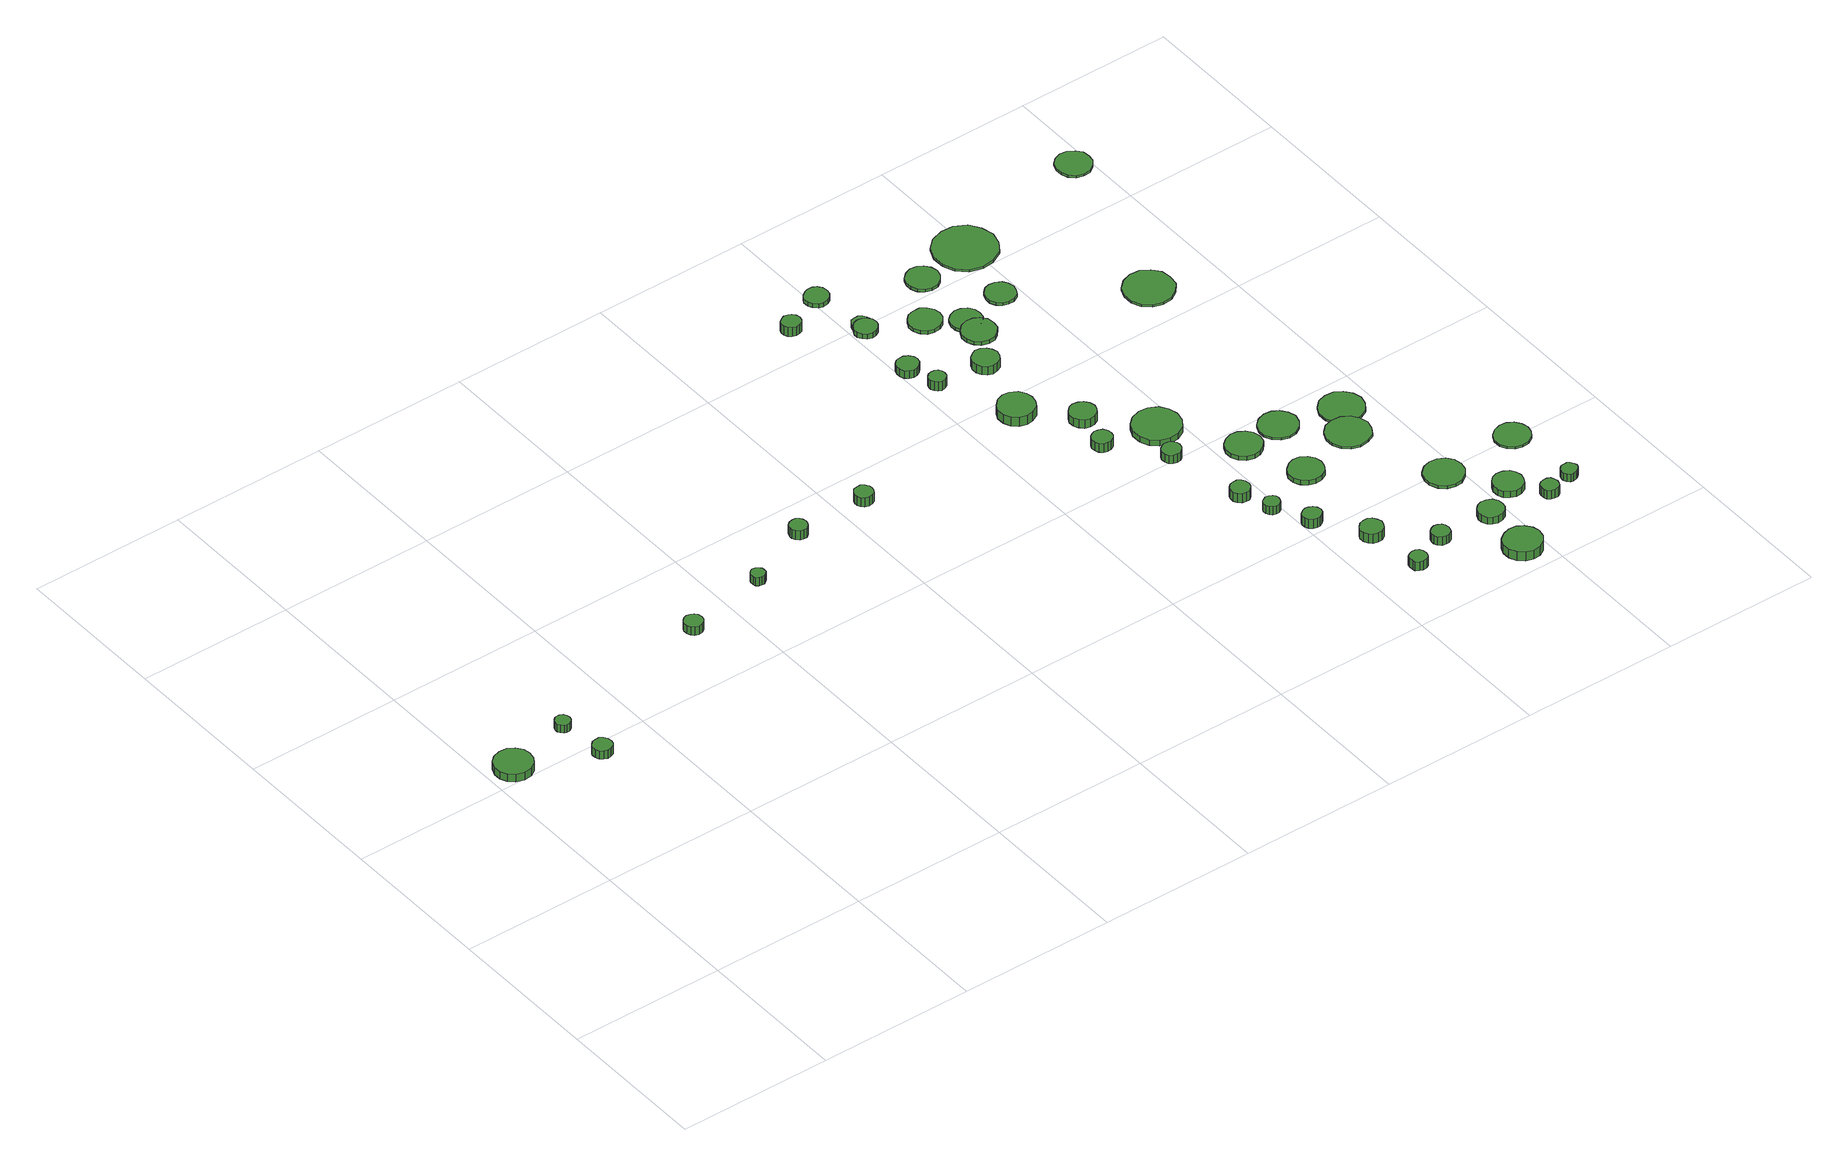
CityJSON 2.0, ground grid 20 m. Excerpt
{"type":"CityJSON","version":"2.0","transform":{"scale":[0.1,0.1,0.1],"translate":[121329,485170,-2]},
"CityObjects":{
"tree1":{"type":"SolitaryVegetationObject","attributes":{"function":"something"},"geometry":[{"type":"MultiSurface","lod":"1","boundaries":[[[0,1,2,3,4,5,6,7,8,9,10,11,12,13,14]],[[15,16,17,18,19,20,21,22,23,24,25,26,27,28,29]],[[0,29,28,1]],[[1,28,27,2]],[[2,27,26,3]],[[3,26,25,4]],[[4,25,24,5]],[[5,24,23,6]],[[6,23,22,7]],[[7,22,21,8]],[[8,21,20,9]],[[9,20,19,10]],[[10,19,18,11]],[[11,18,17,12]],[[12,17,16,13]],[[13,16,15,14]],[[14,15,29,0]]]}]},
"tree2":{"type":"SolitaryVegetationObject","attributes":{"function":"something"},"geometry":[{"type":"MultiSurface","lod":"1","boundaries":[[[30,31,32,33,34,35,36,37,38,39,40,41,42,43,44]],[[45,46,47,48,49,50,51,52,53,54,55,56,57,58,59]],[[30,59,58,31]],[[31,58,57,32]],[[32,57,56,33]],[[33,56,55,34]],[[34,55,54,35]],[[35,54,53,36]],[[36,53,52,37]],[[37,52,51,38]],[[38,51,50,39]],[[39,50,49,40]],[[40,49,48,41]],[[41,48,47,42]],[[42,47,46,43]],[[43,46,45,44]],[[44,45,59,30]]]}]},
"tree3":{"type":"SolitaryVegetationObject","attributes":{"function":"something"},"geometry":[{"type":"MultiSurface","lod":"1","boundaries":[[[60,61,62,63,64,65,66,67,68,69,70,71,72,73,74]],[[75,76,77,78,79,80,81,82,83,84,85,86,87,88,89]],[[60,89,88,61]],[[61,88,87,62]],[[62,87,86,63]],[[63,86,85,64]],[[64,85,84,65]],[[65,84,83,66]],[[66,83,82,67]],[[67,82,81,68]],[[68,81,80,69]],[[69,80,79,70]],[[70,79,78,71]],[[71,78,77,72]],[[72,77,76,73]],[[73,76,75,74]],[[74,75,89,60]]]}]},
"tree4":{"type":"SolitaryVegetationObject","attributes":{"function":"something"},"geometry":[{"type":"MultiSurface","lod":"1","boundaries":[[[90,91,92,93,94,95,96,97,98,99,100,101,102,103,104]],[[105,106,107,108,109,110,111,112,113,114,115,116,117,118,119]],[[90,119,118,91]],[[91,118,117,92]],[[92,117,116,93]],[[93,116,115,94]],[[94,115,114,95]],[[95,114,113,96]],[[96,113,112,97]],[[97,112,111,98]],[[98,111,110,99]],[[99,110,109,100]],[[100,109,108,101]],[[101,108,107,102]],[[102,107,106,103]],[[103,106,105,104]],[[104,105,119,90]]]}]},
"tree5":{"type":"SolitaryVegetationObject","attributes":{"function":"something"},"geometry":[{"type":"MultiSurface","lod":"1","boundaries":[[[120,121,122,123,124,125,126,127,128,129,130,131,132,133,134]],[[135,136,137,138,139,140,141,142,143,144,145,146,147,148,149]],[[120,149,148,121]],[[121,148,147,122]],[[122,147,146,123]],[[123,146,145,124]],[[124,145,144,125]],[[125,144,143,126]],[[126,143,142,127]],[[127,142,141,128]],[[128,141,140,129]],[[129,140,139,130]],[[130,139,138,131]],[[131,138,137,132]],[[132,137,136,133]],[[133,136,135,134]],[[134,135,149,120]]]}]},
"tree6":{"type":"SolitaryVegetationObject","attributes":{"function":"something"},"geometry":[{"type":"MultiSurface","lod":"1","boundaries":[[[150,151,152,153,154,155,156,157,158,159,160,161,162,163,164]],[[165,166,167,168,169,170,171,172,173,174,175,176,177,178,179]],[[150,179,178,151]],[[151,178,177,152]],[[152,177,176,153]],[[153,176,175,154]],[[154,175,174,155]],[[155,174,173,156]],[[156,173,172,157]],[[157,172,171,158]],[[158,171,170,159]],[[159,170,169,160]],[[160,169,168,161]],[[161,168,167,162]],[[162,167,166,163]],[[163,166,165,164]],[[164,165,179,150]]]}]},
"tree7":{"type":"SolitaryVegetationObject","attributes":{"function":"something"},"geometry":[{"type":"MultiSurface","lod":"1","boundaries":[[[180,181,182,183,184,185,186,187,188,189,190,191,192,193,194]],[[195,196,197,198,199,200,201,202,203,204,205,206,207,208,209]],[[180,209,208,181]],[[181,208,207,182]],[[182,207,206,183]],[[183,206,205,184]],[[184,205,204,185]],[[185,204,203,186]],[[186,203,202,187]],[[187,202,201,188]],[[188,201,200,189]],[[189,200,199,190]],[[190,199,198,191]],[[191,198,197,192]],[[192,197,196,193]],[[193,196,195,194]],[[194,195,209,180]]]}]},
"tree8":{"type":"SolitaryVegetationObject","attributes":{"function":"something"},"geometry":[{"type":"MultiSurface","lod":"1","boundaries":[[[210,211,212,213,214,215,216,217,218,219,220,221,222,223,224]],[[225,226,227,228,229,230,231,232,233,234,235,236,237,238,239]],[[210,239,238,211]],[[211,238,237,212]],[[212,237,236,213]],[[213,236,235,214]],[[214,235,234,215]],[[215,234,233,216]],[[216,233,232,217]],[[217,232,231,218]],[[218,231,230,219]],[[219,230,229,220]],[[220,229,228,221]],[[221,228,227,222]],[[222,227,226,223]],[[223,226,225,224]],[[224,225,239,210]]]}]},
"tree9":{"type":"SolitaryVegetationObject","attributes":{"function":"something"},"geometry":[{"type":"MultiSurface","lod":"1","boundaries":[[[240,241,242,243,244,245,246,247,248,249,250,251,252,253,254]],[[255,256,257,258,259,260,261,262,263,264,265,266,267,268,269]],[[240,269,268,241]],[[241,268,267,242]],[[242,267,266,243]],[[243,266,265,244]],[[244,265,264,245]],[[245,264,263,246]],[[246,263,262,247]],[[247,262,261,248]],[[248,261,260,249]],[[249,260,259,250]],[[250,259,258,251]],[[251,258,257,252]],[[252,257,256,253]],[[253,256,255,254]],[[254,255,269,240]]]}]},
"tree10":{"type":"SolitaryVegetationObject","attributes":{"function":"something"},"geometry":[{"type":"MultiSurface","lod":"1","boundaries":[[[270,271,272,273,274,275,276,277,278,279,280,281,282,283,284]],[[285,286,287,288,289,290,291,292,293,294,295,296,297,298,299]],[[270,299,298,271]],[[271,298,297,272]],[[272,297,296,273]],[[273,296,295,274]],[[274,295,294,275]],[[275,294,293,276]],[[276,293,292,277]],[[277,292,291,278]],[[278,291,290,279]],[[279,290,289,280]],[[280,289,288,281]],[[281,288,287,282]],[[282,287,286,283]],[[283,286,285,284]],[[284,285,299,270]]]}]},
"tree11":{"type":"SolitaryVegetationObject","attributes":{"function":"something"},"geometry":[{"type":"MultiSurface","lod":"1","boundaries":[[[300,301,302,303,304,305,306,307,308,309,310,311,312,313,314]],[[315,316,317,318,319,320,321,322,323,324,325,326,327,328,329]],[[300,329,328,301]],[[301,328,327,302]],[[302,327,326,303]],[[303,326,325,304]],[[304,325,324,305]],[[305,324,323,306]],[[306,323,322,307]],[[307,322,321,308]],[[308,321,320,309]],[[309,320,319,310]],[[310,319,318,311]],[[311,318,317,312]],[[312,317,316,313]],[[313,316,315,314]],[[314,315,329,300]]]}]},
"tree12":{"type":"SolitaryVegetationObject","attributes":{"function":"something"},"geometry":[{"type":"MultiSurface","lod":"1","boundaries":[[[330,331,332,333,334,335,336,337,338,339,340,341,342,343,344]],[[345,346,347,348,349,350,351,352,353,354,355,356,357,358,359]],[[330,359,358,331]],[[331,358,357,332]],[[332,357,356,333]],[[333,356,355,334]],[[334,355,354,335]],[[335,354,353,336]],[[336,353,352,337]],[[337,352,351,338]],[[338,351,350,339]],[[339,350,349,340]],[[340,349,348,341]],[[341,348,347,342]],[[342,347,346,343]],[[343,346,345,344]],[[344,345,359,330]]]}]},
"tree13":{"type":"SolitaryVegetationObject","attributes":{"function":"something"},"geometry":[{"type":"MultiSurface","lod":"1","boundaries":[[[360,361,362,363,364,365,366,367,368,369,370,371,372,373,374]],[[375,376,377,378,379,380,381,382,383,384,385,386,387,388,389]],[[360,389,388,361]],[[361,388,387,362]],[[362,387,386,363]],[[363,386,385,364]],[[364,385,384,365]],[[365,384,383,366]],[[366,383,382,367]],[[367,382,381,368]],[[368,381,380,369]],[[369,380,379,370]],[[370,379,378,371]],[[371,378,377,372]],[[372,377,376,373]],[[373,376,375,374]],[[374,375,389,360]]]}]},
"tree14":{"type":"SolitaryVegetationObject","attributes":{"function":"something"},"geometry":[{"type":"MultiSurface","lod":"1","boundaries":[[[390,391,392,393,394,395,396,397,398,399,400,401,402,403,404]],[[405,406,407,408,409,410,411,412,413,414,415,416,417,418,419]],[[390,419,418,391]],[[391,418,417,392]],[[392,417,416,393]],[[393,416,415,394]],[[394,415,414,395]],[[395,414,413,396]],[[396,413,412,397]],[[397,412,411,398]],[[398,411,410,399]],[[399,410,409,400]],[[400,409,408,401]],[[401,408,407,402]],[[402,407,406,403]],[[403,406,405,404]],[[404,405,419,390]]]}]},
"tree15":{"type":"SolitaryVegetationObject","attributes":{"function":"something"},"geometry":[{"type":"MultiSurface","lod":"1","boundaries":[[[420,421,422,423,424,425,426,427,428,429,430,431,432,433,434]],[[435,436,437,438,439,440,441,442,443,444,445,446,447,448,449]],[[420,449,448,421]],[[421,448,447,422]],[[422,447,446,423]],[[423,446,445,424]],[[424,445,444,425]],[[425,444,443,426]],[[426,443,442,427]],[[427,442,441,428]],[[428,441,440,429]],[[429,440,439,430]],[[430,439,438,431]],[[431,438,437,432]],[[432,437,436,433]],[[433,436,435,434]],[[434,435,449,420]]]}]},
"tree16":{"type":"SolitaryVegetationObject","attributes":{"function":"something"},"geometry":[{"type":"MultiSurface","lod":"1","boundaries":[[[450,451,452,453,454,455,456,457,458,459,460,461,462,463,464]],[[465,466,467,468,469,470,471,472,473,474,475,476,477,478,479]],[[450,479,478,451]],[[451,478,477,452]],[[452,477,476,453]],[[453,476,475,454]],[[454,475,474,455]],[[455,474,473,456]],[[456,473,472,457]],[[457,472,471,458]],[[458,471,470,459]],[[459,470,469,460]],[[460,469,468,461]],[[461,468,467,462]],[[462,467,466,463]],[[463,466,465,464]],[[464,465,479,450]]]}]},
"tree17":{"type":"SolitaryVegetationObject","attributes":{"function":"something"},"geometry":[{"type":"MultiSurface","lod":"1","boundaries":[[[480,481,482,483,484,485,486,487,488,489,490,491,492,493,494]],[[495,496,497,498,499,500,501,502,503,504,505,506,507,508,509]],[[480,509,508,481]],[[481,508,507,482]],[[482,507,506,483]],[[483,506,505,484]],[[484,505,504,485]],[[485,504,503,486]],[[486,503,502,487]],[[487,502,501,488]],[[488,501,500,489]],[[489,500,499,490]],[[490,499,498,491]],[[491,498,497,492]],[[492,497,496,493]],[[493,496,495,494]],[[494,495,509,480]]]}]},
"tree18":{"type":"SolitaryVegetationObject","attributes":{"function":"something"},"geometry":[{"type":"MultiSurface","lod":"1","boundaries":[[[510,511,512,513,514,515,516,517,518,519,520,521,522,523,524]],[[525,526,527,528,529,530,531,532,533,534,535,536,537,538,539]],[[510,539,538,511]],[[511,538,537,512]],[[512,537,536,513]],[[513,536,535,514]],[[514,535,534,515]],[[515,534,533,516]],[[516,533,532,517]],[[517,532,531,518]],[[518,531,530,519]],[[519,530,529,520]],[[520,529,528,521]],[[521,528,527,522]],[[522,527,526,523]],[[523,526,525,524]],[[524,525,539,510]]]}]},
"tree19":{"type":"SolitaryVegetationObject","attributes":{"function":"something"},"geometry":[{"type":"MultiSurface","lod":"1","boundaries":[[[540,541,542,543,544,545,546,547,548,549,550,551,552,553,554]],[[555,556,557,558,559,560,561,562,563,564,565,566,567,568,569]],[[540,569,568,541]],[[541,568,567,542]],[[542,567,566,543]],[[543,566,565,544]],[[544,565,564,545]],[[545,564,563,546]],[[546,563,562,547]],[[547,562,561,548]],[[548,561,560,549]],[[549,560,559,550]],[[550,559,558,551]],[[551,558,557,552]],[[552,557,556,553]],[[553,556,555,554]],[[554,555,569,540]]]}]},
"tree20":{"type":"SolitaryVegetationObject","attributes":{"function":"something"},"geometry":[{"type":"MultiSurface","lod":"1","boundaries":[[[570,571,572,573,574,575,576,577,578,579,580,581,582,583,584]],[[585,586,587,588,589,590,591,592,593,594,595,596,597,598,599]],[[570,599,598,571]],[[571,598,597,572]],[[572,597,596,573]],[[573,596,595,574]],[[574,595,594,575]],[[575,594,593,576]],[[576,593,592,577]],[[577,592,591,578]],[[578,591,590,579]],[[579,590,589,580]],[[580,589,588,581]],[[581,588,587,582]],[[582,587,586,583]],[[583,586,585,584]],[[584,585,599,570]]]}]},
"tree21":{"type":"SolitaryVegetationObject","attributes":{"function":"something"},"geometry":[{"type":"MultiSurface","lod":"1","boundaries":[[[600,601,602,603,604,605,606,607,608,609,610,611,612,613,614]],[[615,616,617,618,619,620,621,622,623,624,625,626,627,628,629]],[[600,629,628,601]],[[601,628,627,602]],[[602,627,626,603]],[[603,626,625,604]],[[604,625,624,605]],[[605,624,623,606]],[[606,623,622,607]],[[607,622,621,608]],[[608,621,620,609]],[[609,620,619,610]],[[610,619,618,611]],[[611,618,617,612]],[[612,617,616,613]],[[613,616,615,614]],[[614,615,629,600]]]}]},
"tree22":{"type":"SolitaryVegetationObject","attributes":{"function":"something"},"geometry":[{"type":"MultiSurface","lod":"1","boundaries":[[[630,631,632,633,634,635,636,637,638,639,640,641,642,643,644]],[[645,646,647,648,649,650,651,652,653,654,655,656,657,658,659]],[[630,659,658,631]],[[631,658,657,632]],[[632,657,656,633]],[[633,656,655,634]],[[634,655,654,635]],[[635,654,653,636]],[[636,653,652,637]],[[637,652,651,638]],[[638,651,650,639]],[[639,650,649,640]],[[640,649,648,641]],[[641,648,647,642]],[[642,647,646,643]],[[643,646,645,644]],[[644,645,659,630]]]}]},
"tree23":{"type":"SolitaryVegetationObject","attributes":{"function":"something"},"geometry":[{"type":"MultiSurface","lod":"1","boundaries":[[[660,661,662,663,664,665,666,667,668,669,670,671,672,673,674]],[[675,676,677,678,679,680,681,682,683,684,685,686,687,688,689]],[[660,689,688,661]],[[661,688,687,662]],[[662,687,686,663]],[[663,686,685,664]],[[664,685,684,665]],[[665,684,683,666]],[[666,683,682,667]],[[667,682,681,668]],[[668,681,680,669]],[[669,680,679,670]],[[670,679,678,671]],[[671,678,677,672]],[[672,677,676,673]],[[673,676,675,674]],[[674,675,689,660]]]}]},
"tree24":{"type":"SolitaryVegetationObject","attributes":{"function":"something"},"geometry":[{"type":"MultiSurface","lod":"1","boundaries":[[[690,691,692,693,694,695,696,697,698,699,700,701,702,703,704]],[[705,706,707,708,709,710,711,712,713,714,715,716,717,718,719]],[[690,719,718,691]],[[691,718,717,692]],[[692,717,716,693]],[[693,716,715,694]],[[694,715,714,695]],[[695,714,713,696]],[[696,713,712,697]],[[697,712,711,698]],[[698,711,710,699]],[[699,710,709,700]],[[700,709,708,701]],[[701,708,707,702]],[[702,707,706,703]],[[703,706,705,704]],[[704,705,719,690]]]}]},
"tree25":{"type":"SolitaryVegetationObject","attributes":{"function":"something"},"geometry":[{"type":"MultiSurface","lod":"1","boundaries":[[[720,721,722,723,724,725,726,727,728,729,730,731,732,733,734]],[[735,736,737,738,739,740,741,742,743,744,745,746,747,748,749]],[[720,749,748,721]],[[721,748,747,722]],[[722,747,746,723]],[[723,746,745,724]],[[724,745,744,725]],[[725,744,743,726]],[[726,743,742,727]],[[727,742,741,728]],[[728,741,740,729]],[[729,740,739,730]],[[730,739,738,731]],[[731,738,737,732]],[[732,737,736,733]],[[733,736,735,734]],[[734,735,749,720]]]}]},
"tree26":{"type":"SolitaryVegetationObject","attributes":{"function":"something"},"geometry":[{"type":"MultiSurface","lod":"1","boundaries":[[[750,751,752,753,754,755,756,757,758,759,760,761,762,763,764]],[[765,766,767,768,769,770,771,772,773,774,775,776,777,778,779]],[[750,779,778,751]],[[751,778,777,752]],[[752,777,776,753]],[[753,776,775,754]],[[754,775,774,755]],[[755,774,773,756]],[[756,773,772,757]],[[757,772,771,758]],[[758,771,770,759]],[[759,770,769,760]],[[760,769,768,761]],[[761,768,767,762]],[[762,767,766,763]],[[763,766,765,764]],[[764,765,779,750]]]}]},
"tree27":{"type":"SolitaryVegetationObject","attributes":{"function":"something"},"geometry":[{"type":"MultiSurface","lod":"1","boundaries":[[[780,781,782,783,784,785,786,787,788,789,790,791,792,793,794]],[[795,796,797,798,799,800,801,802,803,804,805,806,807,808,809]],[[780,809,808,781]],[[781,808,807,782]],[[782,807,806,783]],[[783,806,805,784]],[[784,805,804,785]],[[785,804,803,786]],[[786,803,802,787]],[[787,802,801,788]],[[788,801,800,789]],[[789,800,799,790]],[[790,799,798,791]],[[791,798,797,792]],[[792,797,796,793]],[[793,796,795,794]],[[794,795,809,780]]]}]},
"tree28":{"type":"SolitaryVegetationObject","attributes":{"function":"something"},"geometry":[{"type":"MultiSurface","lod":"1","boundaries":[[[810,811,812,813,814,815,816,817,818,819,820,821,822,823,824]],[[825,826,827,828,829,830,831,832,833,834,835,836,837,838,839]],[[810,839,838,811]],[[811,838,837,812]],[[812,837,836,813]],[[813,836,835,814]],[[814,835,834,815]],[[815,834,833,816]],[[816,833,832,817]],[[817,832,831,818]],[[818,831,830,819]],[[819,830,829,820]],[[820,829,828,821]],[[821,828,827,822]],[[822,827,826,823]],[[823,826,825,824]],[[824,825,839,810]]]}]},
"tree29":{"type":"SolitaryVegetationObject","attributes":{"function":"something"},"geometry":[{"type":"MultiSurface","lod":"1","boundaries":[[[840,841,842,843,844,845,846,847,848,849,850,851,852,853,854]],[[855,856,857,858,859,860,861,862,863,864,865,866,867,868,869]],[[840,869,868,841]],[[841,868,867,842]],[[842,867,866,843]],[[843,866,865,844]],[[844,865,864,845]],[[845,864,863,846]],[[846,863,862,847]],[[847,862,861,848]],[[848,861,860,849]],[[849,860,859,850]],[[850,859,858,851]],[[851,858,857,852]],[[852,857,856,853]],[[853,856,855,854]],[[854,855,869,840]]]}]},
"tree30":{"type":"SolitaryVegetationObject","attributes":{"function":"something"},"geometry":[{"type":"MultiSurface","lod":"1","boundaries":[[[870,871,872,873,874,875,876,877,878,879,880,881,882,883,884]],[[885,886,887,888,889,890,891,892,893,894,895,896,897,898,899]],[[870,899,898,871]],[[871,898,897,872]],[[872,897,896,873]],[[873,896,895,874]],[[874,895,894,875]],[[875,894,893,876]],[[876,893,892,877]],[[877,892,891,878]],[[878,891,890,879]],[[879,890,889,880]],[[880,889,888,881]],[[881,888,887,882]],[[882,887,886,883]],[[883,886,885,884]],[[884,885,899,870]]]}]},
"tree31":{"type":"SolitaryVegetationObject","attributes":{"function":"something"},"geometry":[{"type":"MultiSurface","lod":"1","boundaries":[[[900,901,902,903,904,905,906,907,908,909,910,911,912,913,914]],[[915,916,917,918,919,920,921,922,923,924,925,926,927,928,929]],[[900,929,928,901]],[[901,928,927,902]],[[902,927,926,903]],[[903,926,925,904]],[[904,925,924,905]],[[905,924,923,906]],[[906,923,922,907]],[[907,922,921,908]],[[908,921,920,909]],[[909,920,919,910]],[[910,919,918,911]],[[911,918,917,912]],[[912,917,916,913]],[[913,916,915,914]],[[914,915,929,900]]]}]},
"tree32":{"type":"SolitaryVegetationObject","attributes":{"function":"something"},"geometry":[{"type":"MultiSurface","lod":"1","boundaries":[[[930,931,932,933,934,935,936,937,938,939,940,941,942,943,944]],[[945,946,947,948,949,950,951,952,953,954,955,956,957,958,959]],[[930,959,958,931]],[[931,958,957,932]],[[932,957,956,933]],[[933,956,955,934]],[[934,955,954,935]],[[935,954,953,936]],[[936,953,952,937]],[[937,952,951,938]],[[938,951,950,939]],[[939,950,949,940]],[[940,949,948,941]],[[941,948,947,942]],[[942,947,946,943]],[[943,946,945,944]],[[944,945,959,930]]]}]},
"tree33":{"type":"SolitaryVegetationObject","attributes":{"function":"something"},"geometry":[{"type":"MultiSurface","lod":"1","boundaries":[[[960,961,962,963,964,965,966,967,968,969,970,971,972,973,974]],[[975,976,977,978,979,980,981,982,983,984,985,986,987,988,989]],[[960,989,988,961]],[[961,988,987,962]],[[962,987,986,963]],[[963,986,985,964]],[[964,985,984,965]],[[965,984,983,966]],[[966,983,982,967]],[[967,982,981,968]],[[968,981,980,969]],[[969,980,979,970]],[[970,979,978,971]],[[971,978,977,972]],[[972,977,976,973]],[[973,976,975,974]],[[974,975,989,960]]]}]},
"tree34":{"type":"SolitaryVegetationObject","attributes":{"function":"something"},"geometry":[{"type":"MultiSurface","lod":"1","boundaries":[[[990,991,992,993,994,995,996,997,998,999,1000,1001,1002,1003,1004]],[[1005,1006,1007,1008,1009,1010,1011,1012,1013,1014,1015,1016,1017,1018,1019]],[[990,1019,1018,991]],[[991,1018,1017,992]],[[992,1017,1016,993]],[[993,1016,1015,994]],[[994,1015,1014,995]],[[995,1014,1013,996]],[[996,1013,1012,997]],[[997,1012,1011,998]],[[998,1011,1010,999]],[[999,1010,1009,1000]],[[1000,1009,1008,1001]],[[1001,1008,1007,1002]],[[1002,1007,1006,1003]],[[1003,1006,1005,1004]],[[1004,1005,1019,990]]]}]},
"tree35":{"type":"SolitaryVegetationObject","attributes":{"function":"something"},"geometry":[{"type":"MultiSurface","lod":"1","boundaries":[[[1020,1021,1022,1023,1024,1025,1026,1027,1028,1029,1030,1031,1032,1033,1034]],[[1035,1036,1037,1038,1039,1040,1041,1042,1043,1044,1045,1046,1047,1048,1049]],[[1020,1049,1048,1021]],[[1021,1048,1047,1022]],[[1022,1047,1046,1023]],[[1023,1046,1045,1024]],[[1024,1045,1044,1025]],[[1025,1044,1043,1026]],[[1026,1043,1042,1027]],[[1027,1042,1041,1028]],[[1028,1041,1040,1029]],[[1029,1040,1039,1030]],[[1030,1039,1038,1031]],[[1031,1038,1037,1032]],[[1032,1037,1036,1033]],[[1033,1036,1035,1034]],[[1034,1035,1049,1020]]]}]},
"tree36":{"type":"SolitaryVegetationObject","attributes":{"function":"something"},"geometry":[{"type":"MultiSurface","lod":"1","boundaries":[[[1050,1051,1052,1053,1054,1055,1056,1057,1058,1059,1060,1061,1062,1063,1064]],[[1065,1066,1067,1068,1069,1070,1071,1072,1073,1074,1075,1076,1077,1078,1079]],[[1050,1079,1078,1051]],[[1051,1078,1077,1052]],[[1052,1077,1076,1053]],[[1053,1076,1075,1054]],[[1054,1075,1074,1055]],[[1055,1074,1073,1056]],[[1056,1073,1072,1057]],[[1057,1072,1071,1058]],[[1058,1071,1070,1059]],[[1059,1070,1069,1060]],[[1060,1069,1068,1061]],[[1061,1068,1067,1062]],[[1062,1067,1066,1063]],[[1063,1066,1065,1064]],[[1064,1065,1079,1050]]]}]},
"tree37":{"type":"SolitaryVegetationObject","attributes":{"function":"something"},"geometry":[{"type":"MultiSurface","lod":"1","boundaries":[[[1080,1081,1082,1083,1084,1085,1086,1087,1088,1089,1090,1091,1092,1093,1094]],[[1095,1096,1097,1098,1099,1100,1101,1102,1103,1104,1105,1106,1107,1108,1109]],[[1080,1109,1108,1081]],[[1081,1108,1107,1082]],[[1082,1107,1106,1083]],[[1083,1106,1105,1084]],[[1084,1105,1104,1085]],[[1085,1104,1103,1086]],[[1086,1103,1102,1087]],[[1087,1102,1101,1088]],[[1088,1101,1100,1089]],[[1089,1100,1099,1090]],[[1090,1099,1098,1091]],[[1091,1098,1097,1092]],[[1092,1097,1096,1093]],[[1093,1096,1095,1094]],[[1094,1095,1109,1080]]]}]},
"tree38":{"type":"SolitaryVegetationObject","attributes":{"function":"something"},"geometry":[{"type":"MultiSurface","lod":"1","boundaries":[[[1110,1111,1112,1113,1114,1115,1116,1117,1118,1119,1120,1121,1122,1123,1124]],[[1125,1126,1127,1128,1129,1130,1131,1132,1133,1134,1135,1136,1137,1138,1139]],[[1110,1139,1138,1111]],[[1111,1138,1137,1112]],[[1112,1137,1136,1113]],[[1113,1136,1135,1114]],[[1114,1135,1134,1115]],[[1115,1134,1133,1116]],[[1116,1133,1132,1117]],[[1117,1132,1131,1118]],[[1118,1131,1130,1119]],[[1119,1130,1129,1120]],[[1120,1129,1128,1121]],[[1121,1128,1127,1122]],[[1122,1127,1126,1123]],[[1123,1126,1125,1124]],[[1124,1125,1139,1110]]]}]},
"tree39":{"type":"SolitaryVegetationObject","attributes":{"function":"something"},"geometry":[{"type":"MultiSurface","lod":"1","boundaries":[[[1140,1141,1142,1143,1144,1145,1146,1147,1148,1149,1150,1151,1152,1153,1154]],[[1155,1156,1157,1158,1159,1160,1161,1162,1163,1164,1165,1166,1167,1168,1169]],[[1140,1169,1168,1141]],[[1141,1168,1167,1142]],[[1142,1167,1166,1143]],[[1143,1166,1165,1144]],[[1144,1165,1164,1145]],[[1145,1164,1163,1146]],[[1146,1163,1162,1147]],[[1147,1162,1161,1148]],[[1148,1161,1160,1149]],[[1149,1160,1159,1150]],[[1150,1159,1158,1151]],[[1151,1158,1157,1152]],[[1152,1157,1156,1153]],[[1153,1156,1155,1154]],[[1154,1155,1169,1140]]]}]},
"tree40":{"type":"SolitaryVegetationObject","attributes":{"function":"something"},"geometry":[{"type":"MultiSurface","lod":"1","boundaries":[[[1170,1171,1172,1173,1174,1175,1176,1177,1178,1179,1180,1181,1182,1183,1184]],[[1185,1186,1187,1188,1189,1190,1191,1192,1193,1194,1195,1196,1197,1198,1199]],[[1170,1199,1198,1171]],[[1171,1198,1197,1172]],[[1172,1197,1196,1173]],[[1173,1196,1195,1174]],[[1174,1195,1194,1175]],[[1175,1194,1193,1176]],[[1176,1193,1192,1177]],[[1177,1192,1191,1178]],[[1178,1191,1190,1179]],[[1179,1190,1189,1180]],[[1180,1189,1188,1181]],[[1181,1188,1187,1182]],[[1182,1187,1186,1183]],[[1183,1186,1185,1184]],[[1184,1185,1199,1170]]]}]},
"tree41":{"type":"SolitaryVegetationObject","attributes":{"function":"something"},"geometry":[{"type":"MultiSurface","lod":"1","boundaries":[[[1200,1201,1202,1203,1204,1205,1206,1207,1208,1209,1210,1211,1212,1213,1214]],[[1215,1216,1217,1218,1219,1220,1221,1222,1223,1224,1225,1226,1227,1228,1229]],[[1200,1229,1228,1201]],[[1201,1228,1227,1202]],[[1202,1227,1226,1203]],[[1203,1226,1225,1204]],[[1204,1225,1224,1205]],[[1205,1224,1223,1206]],[[1206,1223,1222,1207]],[[1207,1222,1221,1208]],[[1208,1221,1220,1209]],[[1209,1220,1219,1210]],[[1210,1219,1218,1211]],[[1211,1218,1217,1212]],[[1212,1217,1216,1213]],[[1213,1216,1215,1214]],[[1214,1215,1229,1200]]]}]},
"tree42":{"type":"SolitaryVegetationObject","attributes":{"function":"something"},"geometry":[{"type":"MultiSurface","lod":"1","boundaries":[[[1230,1231,1232,1233,1234,1235,1236,1237,1238,1239,1240,1241,1242,1243,1244]],[[1245,1246,1247,1248,1249,1250,1251,1252,1253,1254,1255,1256,1257,1258,1259]],[[1230,1259,1258,1231]],[[1231,1258,1257,1232]],[[1232,1257,1256,1233]],[[1233,1256,1255,1234]],[[1234,1255,1254,1235]],[[1235,1254,1253,1236]],[[1236,1253,1252,1237]],[[1237,1252,1251,1238]],[[1238,1251,1250,1239]],[[1239,1250,1249,1240]],[[1240,1249,1248,1241]],[[1241,1248,1247,1242]],[[1242,1247,1246,1243]],[[1243,1246,1245,1244]],[[1244,1245,1259,1230]]]}]},
"tree43":{"type":"SolitaryVegetationObject","attributes":{"function":"something"},"geometry":[{"type":"MultiSurface","lod":"1","boundaries":[[[1260,1261,1262,1263,1264,1265,1266,1267,1268,1269,1270,1271,1272,1273,1274]],[[1275,1276,1277,1278,1279,1280,1281,1282,1283,1284,1285,1286,1287,1288,1289]],[[1260,1289,1288,1261]],[[1261,1288,1287,1262]],[[1262,1287,1286,1263]],[[1263,1286,1285,1264]],[[1264,1285,1284,1265]],[[1265,1284,1283,1266]],[[1266,1283,1282,1267]],[[1267,1282,1281,1268]],[[1268,1281,1280,1269]],[[1269,1280,1279,1270]],[[1270,1279,1278,1271]],[[1271,1278,1277,1272]],[[1272,1277,1276,1273]],[[1273,1276,1275,1274]],[[1274,1275,1289,1260]]]}]},
"tree44":{"type":"SolitaryVegetationObject","attributes":{"function":"something"},"geometry":[{"type":"MultiSurface","lod":"1","boundaries":[[[1290,1291,1292,1293,1294,1295,1296,1297,1298,1299,1300,1301,1302,1303,1304]],[[1305,1306,1307,1308,1309,1310,1311,1312,1313,1314,1315,1316,1317,1318,1319]],[[1290,1319,1318,1291]],[[1291,1318,1317,1292]],[[1292,1317,1316,1293]],[[1293,1316,1315,1294]],[[1294,1315,1314,1295]],[[1295,1314,1313,1296]],[[1296,1313,1312,1297]],[[1297,1312,1311,1298]],[[1298,1311,1310,1299]],[[1299,1310,1309,1300]],[[1300,1309,1308,1301]],[[1301,1308,1307,1302]],[[1302,1307,1306,1303]],[[1303,1306,1305,1304]],[[1304,1305,1319,1290]]]}]},
"tree45":{"type":"SolitaryVegetationObject","attributes":{"function":"something"},"geometry":[{"type":"MultiSurface","lod":"1","boundaries":[[[1320,1321,1322,1323,1324,1325,1326,1327,1328,1329,1330,1331,1332,1333,1334]],[[1335,1336,1337,1338,1339,1340,1341,1342,1343,1344,1345,1346,1347,1348,1349]],[[1320,1349,1348,1321]],[[1321,1348,1347,1322]],[[1322,1347,1346,1323]],[[1323,1346,1345,1324]],[[1324,1345,1344,1325]],[[1325,1344,1343,1326]],[[1326,1343,1342,1327]],[[1327,1342,1341,1328]],[[1328,1341,1340,1329]],[[1329,1340,1339,1330]],[[1330,1339,1338,1331]],[[1331,1338,1337,1332]],[[1332,1337,1336,1333]],[[1333,1336,1335,1334]],[[1334,1335,1349,1320]]]}]}
},
"vertices":[
[48,410,25],[46,419,25],[40,427,25],[32,432,25],[22,433,25],[12,430,25],[5,424,25],[1,414,25],[1,405,25],[5,396,25],[12,389,25],[22,386,25],[32,387,25],[40,392,25],[46,400,25],[46,400,14],[40,392,14],[32,387,14],[22,386,14],[12,389,14],[5,396,14],[1,405,14],[1,414,14],[5,424,14],[12,430,14],[22,433,14],[32,432,14],[40,427,14],[46,419,14],[48,410,14],
[134,372,25],[133,377,25],[130,381,25],[126,384,25],[121,384,25],[116,383,25],[112,379,25],[110,375,25],[110,370,25],[112,365,25],[116,362,25],[121,360,25],[126,361,25],[130,363,25],[133,367,25],[133,367,13],[130,363,13],[126,361,13],[121,360,13],[116,362,13],[112,365,13],[110,370,13],[110,375,13],[112,379,13],[116,383,13],[121,384,13],[126,384,13],[130,381,13],[133,377,13],[134,372,13],
[122,433,25],[121,437,25],[119,441,25],[115,443,25],[111,443,25],[108,442,25],[105,439,25],[103,435,25],[103,431,25],[105,428,25],[108,425,25],[111,424,25],[115,424,25],[119,426,25],[121,429,25],[121,429,14],[119,426,14],[115,424,14],[111,424,14],[108,425,14],[105,428,14],[103,431,14],[103,435,14],[105,439,14],[108,442,14],[111,443,14],[115,443,14],[119,441,14],[121,437,14],[122,433,14],
[348,483,25],[347,488,25],[344,492,25],[340,494,25],[335,495,25],[330,493,25],[327,490,25],[325,486,25],[325,481,25],[327,476,25],[330,473,25],[335,471,25],[340,472,25],[344,474,25],[347,478,25],[347,478,13],[344,474,13],[340,472,13],[335,471,13],[330,473,13],[327,476,13],[325,481,13],[325,486,13],[327,490,13],[330,493,13],[335,495,13],[340,494,13],[344,492,13],[347,488,13],[348,483,13],
[454,506,25],[454,509,25],[451,512,25],[448,514,25],[444,515,25],[441,514,25],[438,511,25],[437,508,25],[437,504,25],[438,500,25],[441,498,25],[444,497,25],[448,497,25],[451,499,25],[454,502,25],[454,502,13],[451,499,13],[448,497,13],[444,497,13],[441,498,13],[438,500,13],[437,504,13],[437,508,13],[438,511,13],[441,514,13],[444,515,13],[448,514,13],[451,512,13],[454,509,13],[454,506,13],
[543,544,26],[542,549,26],[540,552,26],[536,555,26],[531,555,26],[527,554,26],[523,551,26],[521,546,26],[521,542,26],[523,538,26],[527,534,26],[531,533,26],[536,533,26],[540,536,26],[542,540,26],[542,540,13],[540,536,13],[536,533,13],[531,533,13],[527,534,13],[523,538,13],[521,542,13],[521,546,13],[523,551,13],[527,554,13],[531,555,13],[536,555,13],[540,552,13],[542,549,13],[543,544,13],
[638,546,26],[637,550,26],[634,554,26],[630,557,26],[625,557,26],[620,556,26],[617,552,26],[615,548,26],[615,543,26],[617,539,26],[620,536,26],[625,534,26],[630,535,26],[634,537,26],[637,541,26],[637,541,13],[634,537,13],[630,535,13],[625,534,13],[620,536,13],[617,539,13],[615,543,13],[615,548,13],[617,552,13],[620,556,13],[625,557,13],[630,557,13],[634,554,13],[637,550,13],[638,546,13],
[756,834,26],[755,839,26],[752,843,26],[748,845,26],[743,846,26],[738,844,26],[734,841,26],[732,837,26],[732,832,26],[734,827,26],[738,824,26],[743,822,26],[748,823,26],[752,825,26],[755,829,26],[755,829,13],[752,825,13],[748,823,13],[743,822,13],[738,824,13],[734,827,13],[732,832,13],[732,837,13],[734,841,13],[738,844,13],[743,846,13],[748,845,13],[752,843,13],[755,839,13],[756,834,13],
[827,658,25],[826,662,25],[824,666,25],[820,668,25],[815,668,25],[811,667,25],[808,664,25],[806,660,25],[806,656,25],[808,652,25],[811,649,25],[815,647,25],[820,648,25],[824,650,25],[826,653,25],[826,653,12],[824,650,12],[820,648,12],[815,647,12],[811,649,12],[808,652,12],[806,656,12],[806,660,12],[808,664,12],[811,667,12],[815,668,12],[820,668,12],[824,666,12],[826,662,12],[827,658,12],
[819,698,23],[818,703,23],[814,708,23],[809,711,23],[804,711,23],[798,710,23],[794,706,23],[792,701,23],[792,695,23],[794,690,23],[798,686,23],[804,684,23],[809,685,23],[814,688,23],[818,692,23],[818,692,12],[814,688,12],[809,685,12],[804,684,12],[798,686,12],[794,690,12],[792,695,12],[792,701,12],[794,706,12],[798,710,12],[804,711,12],[809,711,12],[814,708,12],[818,703,12],[819,698,12],
[878,562,27],[876,571,27],[871,579,27],[862,584,27],[853,585,27],[844,582,27],[837,575,27],[833,567,27],[833,557,27],[837,548,27],[844,542,27],[853,539,27],[862,540,27],[871,545,27],[876,553,27],[876,553,14],[871,545,14],[862,540,14],[853,539,14],[844,542,14],[837,548,14],[833,557,14],[833,567,14],[837,575,14],[844,582,14],[853,585,14],[862,584,14],[871,579,14],[876,571,14],[878,562,14],
[911,459,26],[910,464,26],[907,469,26],[902,471,26],[897,472,26],[892,470,26],[888,467,26],[886,462,26],[886,457,26],[888,452,26],[892,448,26],[897,447,26],[902,447,26],[907,450,26],[910,454,26],[910,454,13],[907,450,13],[902,447,13],[897,447,13],[892,448,13],[888,452,13],[886,457,13],[886,462,13],[888,467,13],[892,470,13],[897,472,13],[902,471,13],[907,469,13],[910,464,13],[911,459,13],
[825,782,19],[824,788,19],[820,793,19],[815,796,19],[809,797,19],[803,795,19],[799,791,19],[796,785,19],[796,779,19],[799,774,19],[803,770,19],[809,768,19],[815,769,19],[820,772,19],[824,777,19],[824,777,12],[820,772,12],[815,769,12],[809,768,12],[803,770,12],[799,774,12],[796,779,12],[796,785,12],[799,791,12],[803,795,12],[809,797,12],[815,796,12],[820,793,12],[824,788,12],[825,782,12],
[823,791,18],[822,796,18],[819,800,18],[815,803,18],[810,803,18],[805,802,18],[802,798,18],[800,794,18],[800,789,18],[802,784,18],[805,781,18],[810,780,18],[815,780,18],[819,783,18],[822,787,18],[822,787,12],[819,783,12],[815,780,12],[810,780,12],[805,781,12],[802,784,12],[800,789,12],[800,794,12],[802,798,12],[805,802,12],[810,803,12],[815,803,12],[819,800,12],[822,796,12],[823,791,12],
[980,294,26],[979,299,26],[976,303,26],[972,306,26],[967,306,26],[962,305,26],[958,301,26],[956,297,26],[956,291,26],[958,287,26],[962,283,26],[967,282,26],[972,282,26],[976,285,26],[979,289,26],[979,289,13],[976,285,13],[972,282,13],[967,282,13],[962,283,13],[958,287,13],[956,291,13],[956,297,13],[958,301,13],[962,305,13],[967,306,13],[972,306,13],[976,303,13],[979,299,13],[980,294,13],
[991,253,26],[990,257,26],[988,260,26],[984,262,26],[980,263,26],[976,261,26],[973,259,26],[971,255,26],[971,251,26],[973,247,26],[976,244,26],[980,243,26],[984,243,26],[988,245,26],[990,249,26],[990,249,14],[988,245,14],[984,243,14],[980,243,14],[976,244,14],[973,247,14],[971,251,14],[971,255,14],[973,259,14],[976,261,14],[980,263,14],[984,262,14],[988,260,14],[990,257,14],[991,253,14],
[815,860,18],[814,867,18],[810,872,18],[805,875,18],[798,875,18],[793,873,18],[788,869,18],[785,864,18],[785,857,18],[788,852,18],[793,847,18],[798,845,18],[805,846,18],[810,849,18],[814,854,18],[814,854,12],[810,849,12],[805,846,12],[798,845,12],[793,847,12],[788,852,12],[785,857,12],[785,864,12],[788,869,12],[793,873,12],[798,875,12],[805,875,12],[810,872,12],[814,867,12],[815,860,12],
[927,510,24],[925,517,24],[921,523,24],[915,526,24],[908,527,24],[902,525,24],[897,520,24],[894,514,24],[894,507,24],[897,501,24],[902,496,24],[908,494,24],[915,495,24],[921,498,24],[925,504,24],[925,504,12],[921,498,12],[915,495,12],[908,494,12],[902,496,12],[897,501,12],[894,507,12],[894,514,12],[897,520,12],[902,525,12],[908,527,12],[915,526,12],[921,523,12],[925,517,12],[927,510,12],
[1017,209,25],[1016,214,25],[1013,218,25],[1008,220,25],[1004,221,25],[999,219,25],[995,216,25],[993,212,25],[993,207,25],[995,202,25],[999,199,25],[1004,198,25],[1008,198,25],[1013,201,25],[1016,204,25],[1016,204,12],[1013,201,12],[1008,198,12],[1004,198,12],[999,199,12],[995,202,12],[993,207,12],[993,212,12],[995,216,12],[999,219,12],[1004,221,12],[1008,220,12],[1013,218,12],[1016,214,12],[1017,209,12],
[962,398,23],[961,403,23],[958,407,23],[954,409,23],[949,410,23],[944,408,23],[940,405,23],[938,400,23],[938,395,23],[940,390,23],[944,387,23],[949,386,23],[954,386,23],[958,389,23],[961,393,23],[961,393,11],[958,389,11],[954,386,11],[949,386,11],[944,387,11],[940,390,11],[938,395,11],[938,400,11],[940,405,11],[944,408,11],[949,410,11],[954,409,11],[958,407,11],[961,403,11],[962,398,11],
[898,653,23],[896,660,23],[892,665,23],[886,669,23],[879,670,23],[873,667,23],[868,663,23],[865,656,23],[865,649,23],[868,643,23],[873,638,23],[879,636,23],[886,637,23],[892,640,23],[896,646,23],[896,646,11],[892,640,11],[886,637,11],[879,636,11],[873,638,11],[868,643,11],[865,649,11],[865,656,11],[868,663,11],[873,667,11],[879,670,11],[886,669,11],[892,665,11],[896,660,11],[898,653,11],
[1065,76,25],[1064,81,25],[1062,85,25],[1058,87,25],[1053,87,25],[1049,86,25],[1045,83,25],[1044,79,25],[1044,74,25],[1045,70,25],[1049,67,25],[1053,66,25],[1058,66,25],[1062,68,25],[1064,72,25],[1064,72,12],[1062,68,12],[1058,66,12],[1053,66,12],[1049,67,12],[1045,70,12],[1044,74,12],[1044,79,12],[1045,83,12],[1049,86,12],[1053,87,12],[1058,87,12],[1062,85,12],[1064,81,12],[1065,76,12],
[1058,149,26],[1056,155,26],[1053,160,26],[1048,163,26],[1042,163,26],[1036,161,26],[1032,157,26],[1029,152,26],[1029,146,26],[1032,140,26],[1036,136,26],[1042,135,26],[1048,135,26],[1053,138,26],[1056,143,26],[1056,143,13],[1053,138,13],[1048,135,13],[1042,135,13],[1036,136,13],[1032,140,13],[1029,146,13],[1029,152,13],[1032,157,13],[1036,161,13],[1042,163,13],[1048,163,13],[1053,160,13],[1056,155,13],[1058,149,13],
[893,753,17],[891,761,17],[886,768,17],[879,773,17],[870,773,17],[862,771,17],[856,765,17],[852,757,17],[852,749,17],[856,741,17],[862,735,17],[870,733,17],[879,734,17],[886,738,17],[891,745,17],[891,745,12],[886,738,12],[879,734,12],[870,733,12],[862,735,12],[856,741,12],[852,749,12],[852,757,12],[856,765,12],[862,771,12],[870,773,12],[879,773,12],[886,768,12],[891,761,12],[893,753,12],
[996,447,19],[993,459,19],[986,469,19],[975,475,19],[963,476,19],[951,472,19],[942,464,19],[937,453,19],[937,440,19],[942,429,19],[951,421,19],[963,417,19],[975,418,19],[986,424,19],[993,434,19],[993,434,11],[986,424,11],[975,418,11],[963,417,11],[951,421,11],[942,429,11],[937,440,11],[937,453,11],[942,464,11],[951,472,11],[963,476,11],[975,475,11],[986,469,11],[993,459,11],[996,447,11],
[931,703,16],[930,712,16],[924,719,16],[917,723,16],[908,724,16],[899,721,16],[893,715,16],[889,707,16],[889,698,16],[893,690,16],[899,684,16],[908,681,16],[917,682,16],[924,687,16],[930,694,16],[930,694,11],[924,687,11],[917,682,11],[908,681,11],[899,684,11],[893,690,11],[889,698,11],[889,707,11],[893,715,11],[899,721,11],[908,724,11],[917,723,11],[924,719,11],[930,712,11],[931,703,11],
[930,727,15],[929,735,15],[924,742,15],[917,746,15],[909,747,15],[901,744,15],[895,739,15],[892,731,15],[892,723,15],[895,716,15],[901,710,15],[909,708,15],[917,709,15],[924,713,15],[929,719,15],[929,719,11],[924,713,11],[917,709,11],[909,708,11],[901,710,11],[895,716,11],[892,723,11],[892,731,11],[895,739,11],[901,744,11],[909,747,11],[917,746,11],[924,742,11],[929,735,11],[930,727,11],
[1114,98,23],[1113,103,23],[1111,107,23],[1106,109,23],[1102,110,23],[1097,108,23],[1093,105,23],[1091,101,23],[1091,96,23],[1093,92,23],[1097,88,23],[1102,87,23],[1106,87,23],[1111,90,23],[1113,94,23],[1113,94,11],[1111,90,11],[1106,87,11],[1102,87,11],[1097,88,11],[1093,92,11],[1091,96,11],[1091,101,11],[1093,105,11],[1097,108,11],[1102,110,11],[1106,109,11],[1111,107,11],[1113,103,11],[1114,98,11],
[1047,360,17],[1045,370,17],[1039,377,17],[1031,382,17],[1022,383,17],[1013,380,17],[1006,374,17],[1002,365,17],[1002,356,17],[1006,347,17],[1013,341,17],[1022,338,17],[1031,339,17],[1039,344,17],[1045,351,17],[1045,351,11],[1039,344,11],[1031,339,11],[1022,338,11],[1013,341,11],[1006,347,11],[1002,356,11],[1002,365,11],[1006,374,11],[1013,380,11],[1022,383,11],[1031,382,11],[1039,377,11],[1045,370,11],[1047,360,11],
[1074,282,18],[1072,291,18],[1067,298,18],[1059,303,18],[1050,304,18],[1042,301,18],[1035,295,18],[1031,287,18],[1031,278,18],[1035,270,18],[1042,264,18],[1050,261,18],[1059,262,18],[1067,266,18],[1072,274,18],[1072,274,11],[1067,266,11],[1059,262,11],[1050,261,11],[1042,264,11],[1035,270,11],[1031,278,11],[1031,287,11],[1035,295,11],[1042,301,11],[1050,304,11],[1059,303,11],[1067,298,11],[1072,291,11],[1074,282,11],
[937,815,15],[935,824,15],[930,831,15],[923,835,15],[914,836,15],[906,833,15],[899,827,15],[896,819,15],[896,811,15],[899,803,15],[906,797,15],[914,794,15],[923,795,15],[930,800,15],[935,807,15],[935,807,11],[930,800,11],[923,795,11],[914,794,11],[906,797,11],[899,803,11],[896,811,11],[896,819,11],[899,827,11],[906,833,11],[914,836,11],[923,835,11],[930,831,11],[935,824,11],[937,815,11],
[1188,27,27],[1186,36,27],[1180,44,27],[1172,49,27],[1162,50,27],[1153,47,27],[1145,41,27],[1141,32,27],[1141,22,27],[1145,13,27],[1153,6,27],[1162,3,27],[1172,4,27],[1180,9,27],[1186,17,27],[1186,17,14],[1180,9,14],[1172,4,14],[1162,3,14],[1153,6,14],[1145,13,14],[1141,22,14],[1141,32,14],[1145,41,14],[1153,47,14],[1162,50,14],[1172,49,14],[1180,44,14],[1186,36,14],[1188,27,14],
[1105,370,11],[1102,380,11],[1096,388,11],[1088,393,11],[1078,394,11],[1068,391,11],[1060,384,11],[1056,375,11],[1056,365,11],[1060,356,11],[1068,349,11],[1078,346,11],[1088,347,11],[1096,352,11],[1102,360,11],[1102,360,8],[1096,352,8],[1088,347,8],[1078,346,8],[1068,349,8],[1060,356,8],[1056,365,8],[1056,375,8],[1060,384,8],[1068,391,8],[1078,394,8],[1088,393,8],[1096,388,8],[1102,380,8],[1105,370,8],
[989,741,15],[987,749,15],[983,755,15],[976,759,15],[968,760,15],[961,758,15],[955,752,15],[952,745,15],[952,737,15],[955,730,15],[961,725,15],[968,723,15],[976,723,15],[983,727,15],[987,734,15],[987,734,11],[983,727,11],[976,723,11],[968,723,11],[961,725,11],[955,730,11],[952,737,11],[952,745,11],[955,752,11],[961,758,11],[968,760,11],[976,759,11],[983,755,11],[987,749,11],[989,741,11],
[1189,97,21],[1188,103,21],[1184,109,21],[1178,112,21],[1171,113,21],[1165,111,21],[1160,106,21],[1157,100,21],[1157,94,21],[1160,87,21],[1165,83,21],[1171,81,21],[1178,82,21],[1184,85,21],[1188,90,21],[1188,90,11],[1184,85,11],[1178,82,11],[1171,81,11],[1165,83,11],[1160,87,11],[1157,94,11],[1157,100,11],[1160,106,11],[1165,111,11],[1171,113,11],[1178,112,11],[1184,109,11],[1188,103,11],[1189,97,11],
[1162,311,12],[1159,322,12],[1153,331,12],[1143,337,12],[1131,338,12],[1120,335,12],[1112,327,12],[1107,316,12],[1107,305,12],[1112,295,12],[1120,287,12],[1131,283,12],[1143,285,12],[1153,290,12],[1159,300,12],[1159,300,9],[1153,290,9],[1143,285,9],[1131,283,9],[1120,287,9],[1112,295,9],[1107,305,9],[1107,316,9],[1112,327,9],[1120,335,9],[1131,338,9],[1143,337,9],[1153,331,9],[1159,322,9],[1162,311,9],
[1199,186,15],[1197,196,15],[1191,204,15],[1182,209,15],[1172,210,15],[1162,207,15],[1154,200,15],[1150,191,15],[1150,181,15],[1154,171,15],[1162,164,15],[1172,161,15],[1182,162,15],[1191,168,15],[1197,176,15],[1197,176,11],[1191,168,11],[1182,162,11],[1172,161,11],[1162,164,11],[1154,171,11],[1150,181,11],[1150,191,11],[1154,200,11],[1162,207,11],[1172,210,11],[1182,209,11],[1191,204,11],[1197,196,11],[1199,186,11],
[1027,829,14],[1023,845,14],[1014,859,14],[999,867,14],[983,868,14],[967,863,14],[955,852,14],[949,837,14],[949,821,14],[955,806,14],[967,795,14],[983,790,14],[999,792,14],[1014,800,14],[1023,813,14],[1023,813,11],[1014,800,11],[999,792,11],[983,790,11],[967,795,11],[955,806,11],[949,821,11],[949,837,11],[955,852,11],[967,863,11],[983,868,11],[999,867,11],[1014,859,11],[1023,845,11],[1027,829,11],
[1237,124,20],[1235,132,20],[1231,138,20],[1224,142,20],[1216,143,20],[1209,141,20],[1203,135,20],[1200,128,20],[1200,120,20],[1203,113,20],[1209,108,20],[1216,105,20],[1224,106,20],[1231,110,20],[1235,117,20],[1235,117,11],[1231,110,11],[1224,106,11],[1216,105,11],[1209,108,11],[1203,113,11],[1200,120,11],[1200,128,11],[1203,135,11],[1209,141,11],[1216,143,11],[1224,142,11],[1231,138,11],[1235,132,11],[1237,124,11],
[1185,353,9],[1182,364,9],[1175,373,9],[1166,379,9],[1154,380,9],[1143,377,9],[1135,369,9],[1130,359,9],[1130,347,9],[1135,337,9],[1143,329,9],[1154,325,9],[1166,327,9],[1175,332,9],[1182,342,9],[1182,342,6],[1175,332,6],[1166,327,6],[1154,325,6],[1143,329,6],[1135,337,6],[1130,347,6],[1130,359,6],[1135,369,6],[1143,377,6],[1154,380,6],[1166,379,6],[1175,373,6],[1182,364,6],[1185,353,6],
[1260,87,24],[1259,92,24],[1257,96,24],[1253,98,24],[1248,98,24],[1244,97,24],[1240,94,24],[1239,90,24],[1239,85,24],[1240,81,24],[1244,78,24],[1248,77,24],[1253,77,24],[1257,79,24],[1259,83,24],[1259,83,11],[1257,79,11],[1253,77,11],[1248,77,11],[1244,78,11],[1240,81,11],[1239,85,11],[1239,90,11],[1240,94,11],[1244,97,11],[1248,98,11],[1253,98,11],[1257,96,11],[1259,92,11],[1260,87,11],
[1147,657,4],[1145,670,4],[1137,680,4],[1126,687,4],[1113,688,4],[1101,684,4],[1091,675,4],[1086,663,4],[1086,650,4],[1091,638,4],[1101,630,4],[1113,626,4],[1126,627,4],[1137,634,4],[1145,644,4],[1145,644,1],[1137,634,1],[1126,627,1],[1113,626,1],[1101,630,1],[1091,638,1],[1086,650,1],[1086,663,1],[1091,675,1],[1101,684,1],[1113,688,1],[1126,687,1],[1137,680,1],[1145,670,1],[1147,657,1],
[1296,98,22],[1295,102,22],[1292,106,22],[1289,108,22],[1284,108,22],[1280,107,22],[1277,104,22],[1275,100,22],[1275,96,22],[1277,92,22],[1280,89,22],[1284,88,22],[1289,89,22],[1292,91,22],[1295,94,22],[1295,94,11],[1292,91,11],[1289,89,11],[1284,88,11],[1280,89,11],[1277,92,11],[1275,96,11],[1275,100,11],[1277,104,11],[1280,107,11],[1284,108,11],[1289,108,11],[1292,106,11],[1295,102,11],[1296,98,11],
[1300,194,12],[1298,203,12],[1293,210,12],[1285,215,12],[1276,216,12],[1267,213,12],[1260,207,12],[1256,199,12],[1256,189,12],[1260,181,12],[1267,175,12],[1276,172,12],[1285,173,12],[1293,178,12],[1298,185,12],[1298,185,9],[1293,178,9],[1285,173,9],[1276,172,9],[1267,175,9],[1260,181,9],[1256,189,9],[1256,199,9],[1260,207,9],[1267,213,9],[1276,216,9],[1285,215,9],[1293,210,9],[1298,203,9],[1300,194,9],
[1198,875,12],[1197,884,12],[1191,891,12],[1183,896,12],[1174,897,12],[1165,894,12],[1158,888,12],[1155,879,12],[1155,870,12],[1158,862,12],[1165,855,12],[1174,853,12],[1183,853,12],[1191,858,12],[1197,866,12],[1197,866,9],[1191,858,9],[1183,853,9],[1174,853,9],[1165,855,9],[1158,862,9],[1155,870,9],[1155,879,9],[1158,888,9],[1165,894,9],[1174,897,9],[1183,896,9],[1191,891,9],[1197,884,9],[1198,875,9]
]}
